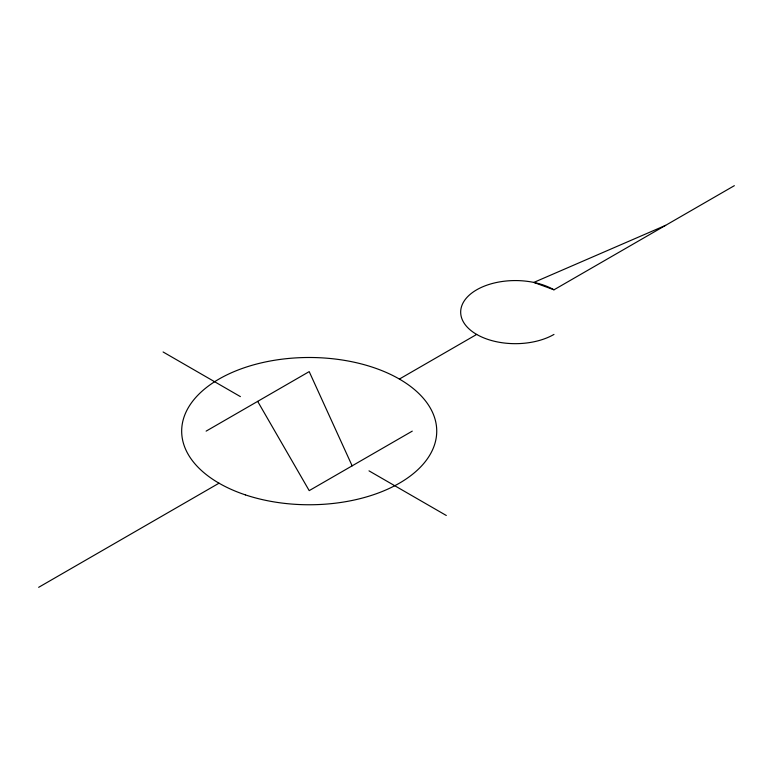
<?xml version="1.0" encoding="UTF-8"?>
<svg xmlns="http://www.w3.org/2000/svg" width="773" height="773" viewBox="0 0 773 773"><rect width="100%" height="100%" fill="white"/><g stroke="black" fill="none" stroke-linecap="round" stroke-linejoin="round"><path stroke-width="1.16" d="M206.13 431.131L309.2 371.62L352.14 465.839M38.65 587.325L219.02 483.193M399.38 379.06L476.68 334.429A54.661 31.558 0 0 0 553.98 334.429M476.68 334.429A54.661 31.558 0 0 1 476.68 289.807A54.661 31.558 0 0 1 553.98 289.807L734.35 185.675M412.27 431.131L309.2 490.633L257.67 401.38M665.64 225.339L533.814 282.425L553.98 289.807M163.093 351.976L240.393 396.607M369.001 470.854L446.301 515.485M245.428 494.894A127.535 73.638 0 0 0 436.735 431.131A127.535 73.638 0 0 0 245.428 367.359A127.535 73.638 0 0 0 245.428 494.894"/></g></svg>
